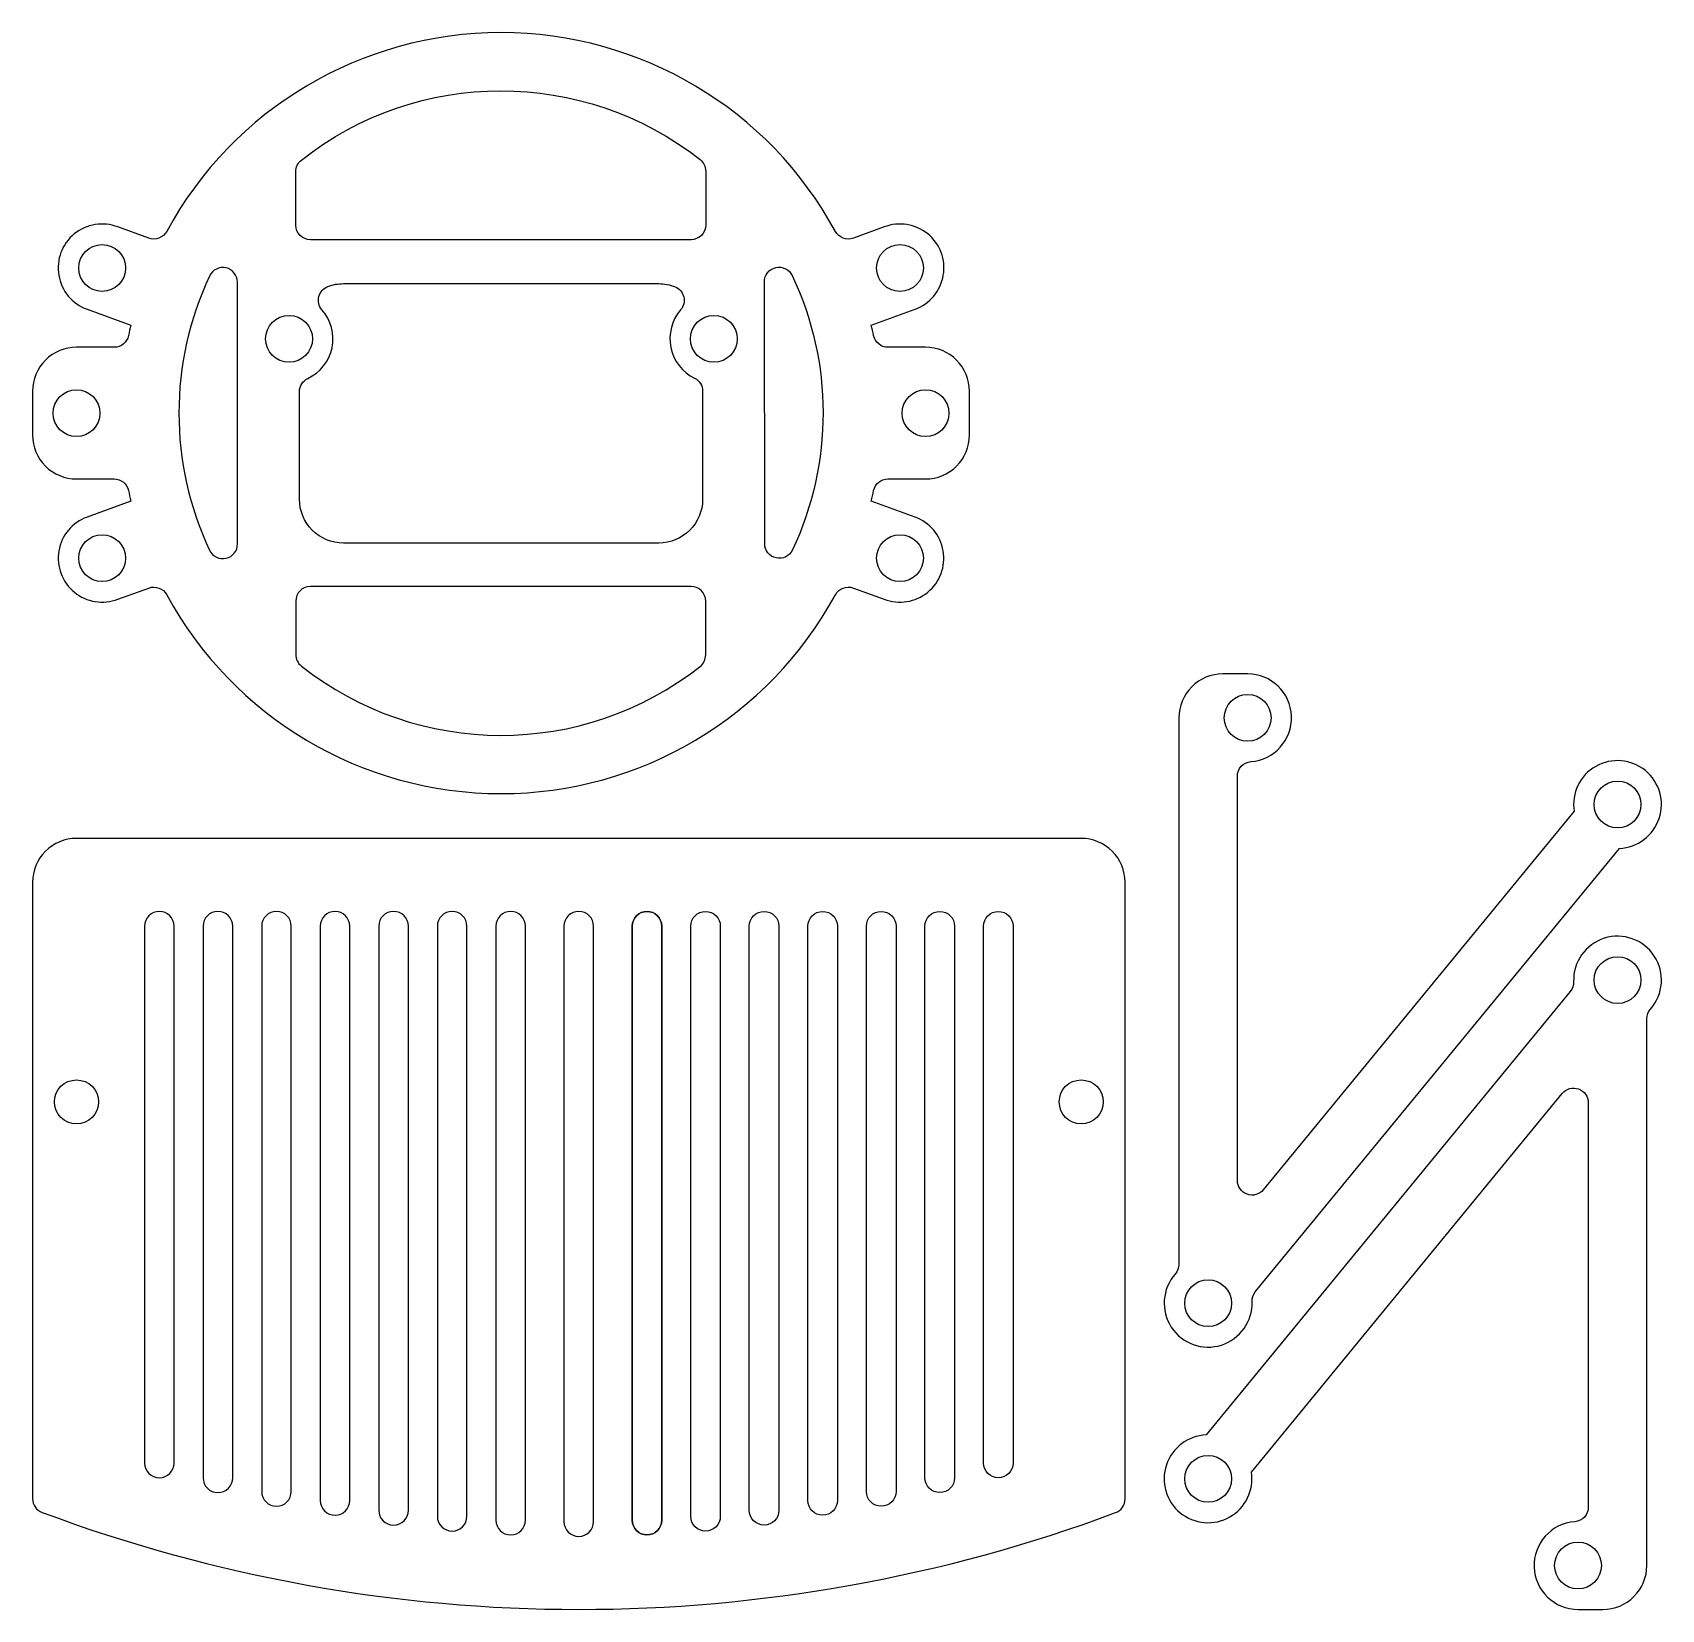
# Model space of a CAD drawing. Header units: inches. Extents: x 0 to 111, y 0 to 108.
import ezdxf

# ---------------------------------------------------------------- set-up
doc = ezdxf.new("R2010")
doc.units = ezdxf.units.IN
doc.header["$MEASUREMENT"] = 0
for name, color, linetype in [('3段目', 1, 'Continuous'), ('カバー', 6, 'Continuous'), ('部品', 2, 'Continuous')]:
    doc.layers.add(name, color=color, linetype=linetype)

msp = doc.modelspace()

# ---------------------------------------------------------------- linework, layer by layer
for points in [[(18.98, 93.59, -0.413913), (17.98, 94.59), (17.98, 98.24, -0.229735), (18.36, 99.03, -0.346694), (45.6, 99.06, -0.229735), (45.98, 98.27), (45.98, 94.59, -0.414559), (44.98, 93.59), (18.98, 93.59)], [(18.98, 69.9, 0.413913), (17.98, 68.9), (17.98, 65.25, 0.229735), (18.36, 64.46, 0.346694), (45.6, 64.43, 0.229735), (45.98, 65.22), (45.98, 68.9, 0.414559), (44.98, 69.9), (18.98, 69.9)]]:
    msp.add_lwpolyline(points, format="xyb")
for points in [[(12.09, 72.37, 0.801088), (14, 72.8), (14, 90.69, 0.801088), (12.09, 91.11, 0.223607)], [(51.91, 72.39, -0.801088), (50.01, 72.82), (49.99, 90.71, -0.801088), (51.89, 91.14, -0.223607)]]:
    msp.add_lwpolyline(points, format="xyb", close=True)
at = {"layer": '3段目'}
for centre in [(4.75, 91.66), (59.25, 91.66), (4.75, 71.83), (59.25, 71.83)]:
    msp.add_circle(centre, 1.6, dxfattribs=at)
at = {"layer": 'カバー'}
msp.add_line((0, 6.87), (0, 6.87), dxfattribs=at)
for points in [[(74.63, 7.54), (74.63, 34.68), (74.63, 49.68, 0.414214), (71.63, 52.68), (3, 52.68, 0.414214), (0, 49.68), (0, 34.68), (0, 7.57, 0.312946), (0.65, 6.63, 0.18058), (73.98, 6.61, 0.313123)], [(9.67, 10), (9.67, 46.68, 1), (7.65, 46.68), (7.65, 10, 1)], [(13.67, 8.99), (13.67, 46.68, 1), (11.65, 46.68), (11.65, 8.99, 1)], [(17.67, 8.06), (17.67, 46.68, 1), (15.65, 46.68), (15.65, 8.06, 1)], [(21.67, 7.44), (21.67, 46.68, 1), (19.65, 46.68), (19.65, 7.44, 1)], [(25.67, 6.77), (25.67, 46.68, 1), (23.65, 46.68), (23.65, 6.77, 1)], [(29.67, 6.36), (29.67, 46.68, 1), (27.65, 46.68), (27.65, 6.36, 1)], [(33.67, 6.1), (33.67, 46.68, 1), (31.65, 46.68), (31.65, 6.1, 1)], [(38.32, 6), (38.32, 46.68, 1), (36.3, 46.68), (36.3, 6, 1)], [(42.98, 6.1), (42.98, 46.68, 1), (40.96, 46.68), (40.96, 6.1, 1)], [(40.96, 6.1), (40.96, 46.68, -1), (42.98, 46.68), (42.98, 6.1, -1)], [(44.96, 6.36), (44.96, 46.68, -1), (46.98, 46.68), (46.98, 6.36, -1)], [(48.96, 6.77), (48.96, 46.68, -1), (50.98, 46.68), (50.98, 6.77, -1)], [(52.96, 7.44), (52.96, 46.68, -1), (54.98, 46.68), (54.98, 7.44, -1)], [(56.96, 8.06), (56.96, 46.68, -1), (58.98, 46.68), (58.98, 8.06, -1)], [(60.96, 8.99), (60.96, 46.68, -1), (62.98, 46.68), (62.98, 8.99, -1)], [(64.96, 10), (64.96, 46.68, -1), (66.98, 46.68), (66.98, 10, -1)]]:
    msp.add_lwpolyline(points, format="xyb", close=True, dxfattribs=at)
for centre in [(3, 34.68), (71.63, 34.68)]:
    msp.add_circle(centre, 1.5, dxfattribs=at)
at = {"layer": '部品'}
for points in [[(32, 55.74, 0.27488), (54.84, 69.33, -0.371258), (56.07, 69.79), (58.17, 69.03, 1.00969), (60.28, 74.64), (57.29, 75.73, 0.007078), (57.45, 76.45, -0.355329), (58.43, 77.24), (61, 77.24, 0.414214), (64, 80.24), (64, 83.24, 0.414214), (61, 86.24), (58.43, 86.24, -0.355329), (57.45, 87.04, 0.007078), (57.29, 87.76), (60.28, 88.84, 1.00969), (58.17, 94.46), (56.07, 93.7, -0.371258), (54.84, 94.16, 0.27488), (32, 107.74, 0.27488), (9.16, 94.16, -0.371258), (7.93, 93.7), (5.83, 94.46, 1.00969), (3.72, 88.84), (6.71, 87.76, 0.007078), (6.55, 87.04, -0.355329), (5.57, 86.24), (3, 86.24, 0.414214), (0, 83.24), (0, 80.24, 0.414214), (3, 77.24), (5.57, 77.24, -0.355329), (6.55, 76.45, 0.007078), (6.71, 75.73), (3.72, 74.64, 1.00969), (5.83, 69.03), (7.93, 69.79, -0.371258), (9.16, 69.33, 0.27488)], [(44.27, 88.79, 0.491818), (45.22, 84.13, -0.285865), (45.77, 83.24), (45.77, 75.86, -0.414212), (42.77, 72.86), (21.23, 72.86, -0.414214), (18.23, 75.86), (18.23, 83.21, -0.290374), (18.8, 84.11, 0.498796), (19.77, 88.8, -0.525129), (20.18, 90.4, -0.08947), (21.23, 90.59), (42.77, 90.59, -0.095535), (43.89, 90.37, -0.515658)], [(83.52, 21.7), (108.39, 52, 2.618034), (105.3, 54.54), (84.07, 28.67, -0.704274), (82.3, 29.31), (82.3, 56.93, -0.392394), (83.22, 57.93, 0.963154), (83, 63.92), (81.3, 63.92, 0.414214), (78.3, 60.92), (78.3, 23.57, -0.182676), (78.05, 22.91, 1.474823), (83.3, 21.03, -0.182676)], [(105.04, 42.22), (80.17, 11.92, 2.618034), (83.26, 9.38), (104.49, 35.25, -0.704274), (106.27, 34.62), (106.27, 6.99, -0.392394), (105.34, 5.99, 0.963154), (105.57, 0), (107.27, 0, 0.414214), (110.27, 3), (110.27, 40.35, -0.182676), (110.52, 41.02, 1.474823), (105.27, 42.89, -0.182676)]]:
    msp.add_lwpolyline(points, format="xyb", close=True, dxfattribs=at)
for centre in [(17.52, 86.82), (46.54, 86.82), (3, 81.74), (61, 81.74), (83, 60.92), (108.27, 55), (108.27, 43), (80.3, 20.92), (80.3, 8.92), (105.57, 3)]:
    msp.add_circle(centre, 1.6, dxfattribs=at)

doc.saveas('drawing.dxf')
